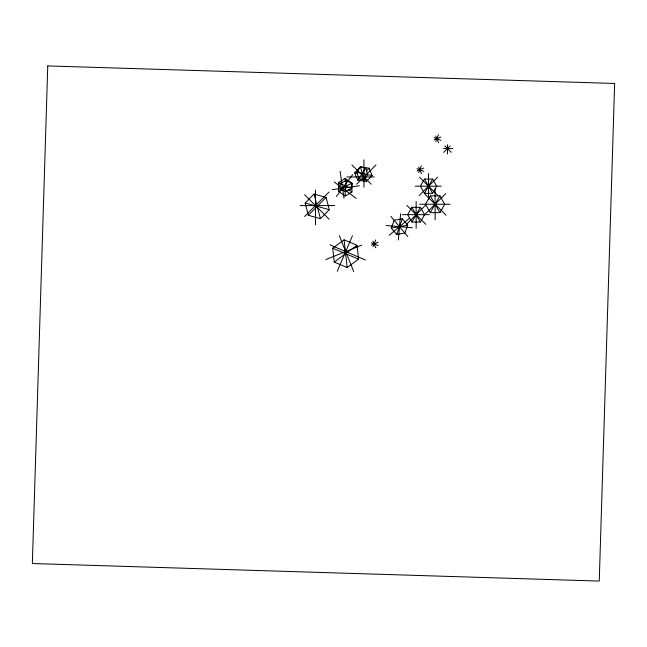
<?xml version="1.0" encoding="UTF-8"?>
<svg xmlns="http://www.w3.org/2000/svg" width="647" height="647" viewBox="0 0 647 647"><rect width="100%" height="100%" fill="white"/><g stroke="black" fill="none" stroke-linecap="round" stroke-linejoin="round"><path stroke-width="0.97" d="M338.478 191.35L338.494 182.527L345.231 178.418L351.952 183.133L351.936 191.957L345.199 196.065L338.478 191.35L341.851 189.296M345.199 196.065L345.207 191.164M345.223 181.362L345.231 178.418M339.748 188.851L340.104 183.384L346.21 180.578L351.968 183.238L351.612 188.698L345.498 191.504L339.748 188.851L351.968 183.238M345.498 191.504L346.21 180.578M398.35 240.013L400.598 213.793M391.298 228.108L394.128 220.279L402.329 218.815L407.691 225.188L404.86 233.017L396.66 234.473L391.298 228.108L407.691 225.188M396.66 234.473L402.329 218.815M373.028 246.701L375.705 239.932M418.69 172.579L421.367 165.818M435.779 141.556L438.456 134.794M337.289 271.271L352.429 235.775M424.432 179.09L420.324 186.199L424.432 193.307L432.641 193.307L436.741 186.199L432.641 179.09L424.432 179.09L432.641 193.307M411.904 207.307L407.65 214.658L411.904 222.018L420.396 222.018L424.65 214.658L420.396 207.307L411.904 207.307L420.396 222.018M424.432 193.307L432.641 179.09M411.904 222.018L420.396 207.307M430.279 195.895L425.451 204.258L430.279 212.62L439.936 212.62L444.756 204.258L439.936 195.895L430.279 195.895L439.936 212.62M430.279 212.62L439.936 195.895M356.934 172.231L360.387 166.91L365.741 168.05L367.65 174.496L364.196 179.809L358.842 178.677L356.934 172.231L367.65 174.496M358.842 178.677L365.741 168.05M336.4 196.405L352.744 174.553M354.661 172.895L360.282 166.91L369.016 168.188L372.122 175.442L366.493 181.419L357.767 180.149L354.661 172.895L357.573 173.315M357.767 180.149L359.635 178.151M366.517 170.848L369.016 168.188M305.166 203.012L314.046 194.06L326.112 197.408L329.299 209.709L320.411 218.662L308.344 215.314L305.166 203.012L329.299 209.709M308.344 215.314L326.112 197.408M415.01 214.658L416.328 214.489M304.583 216.502L329.105 191.981M356.691 184.201L375.988 164.904M443.664 152.344L450.183 145.834M419.183 195.548L437.526 177.205M406.559 224.25L425.459 205.358M424.1 215.257L445.678 193.679M389.227 235.29L409.365 218.338M332.695 248.222L344.075 239.835L356.998 245.286L358.551 259.123L347.18 267.518L334.248 262.067L332.695 248.222L358.551 259.123M334.248 262.067L356.998 245.286M434.121 139.946L440.793 137.059M417.032 170.97L423.704 168.083M371.362 245.092L378.042 242.204M325.813 259.552L361.616 245.164M332.388 189.652L359.4 185.762M443.656 148.535L452.868 148.535M346.921 176.946L374.209 176.946M415.309 186.199L441.246 186.199M419.547 204.258L450.061 204.258M300.062 205.592L334.75 205.592M402.458 214.658L429.317 214.658M386.122 225.504L412.349 227.752M367.27 174.73L372.122 175.442M434.08 137.633L440.85 140.318M416.992 168.665L423.761 171.342M371.329 242.779L378.091 245.464M329.905 244.825L365.401 259.965M340.104 183.384L351.612 188.698M338.494 182.527L340.734 184.096M348.199 189.336L351.936 191.957M334.329 182.042L356.182 198.386M444.772 145.834L451.291 152.344M419.547 177.205L437.89 195.548M424.529 193.679L446.106 215.257M406.842 205.358L425.831 224.347M351.903 164.904L371.2 184.201M304.583 194.69L329.105 219.212M390.853 216.381L407.804 236.511M435.69 135.975L438.577 142.655M418.601 166.999L421.488 173.679M372.939 241.121L375.826 247.801M364.94 177.796L366.493 181.419M339.295 235.637L353.683 271.441M360.387 166.91L364.196 179.809M314.046 194.06L320.411 218.662M340.12 171.334L344.01 198.346M344.075 239.835L347.18 267.518M447.473 144.718L447.473 153.921M435.107 189.296L435.107 219.818M428.532 173.485L428.532 199.422M416.15 201.5L416.15 228.351M363.946 159.914L363.946 187.209M315.493 190.169L315.493 224.857M47.765 65.921L32.35 563.529L599.251 581.079L614.65 83.471L47.765 65.921"/></g></svg>
